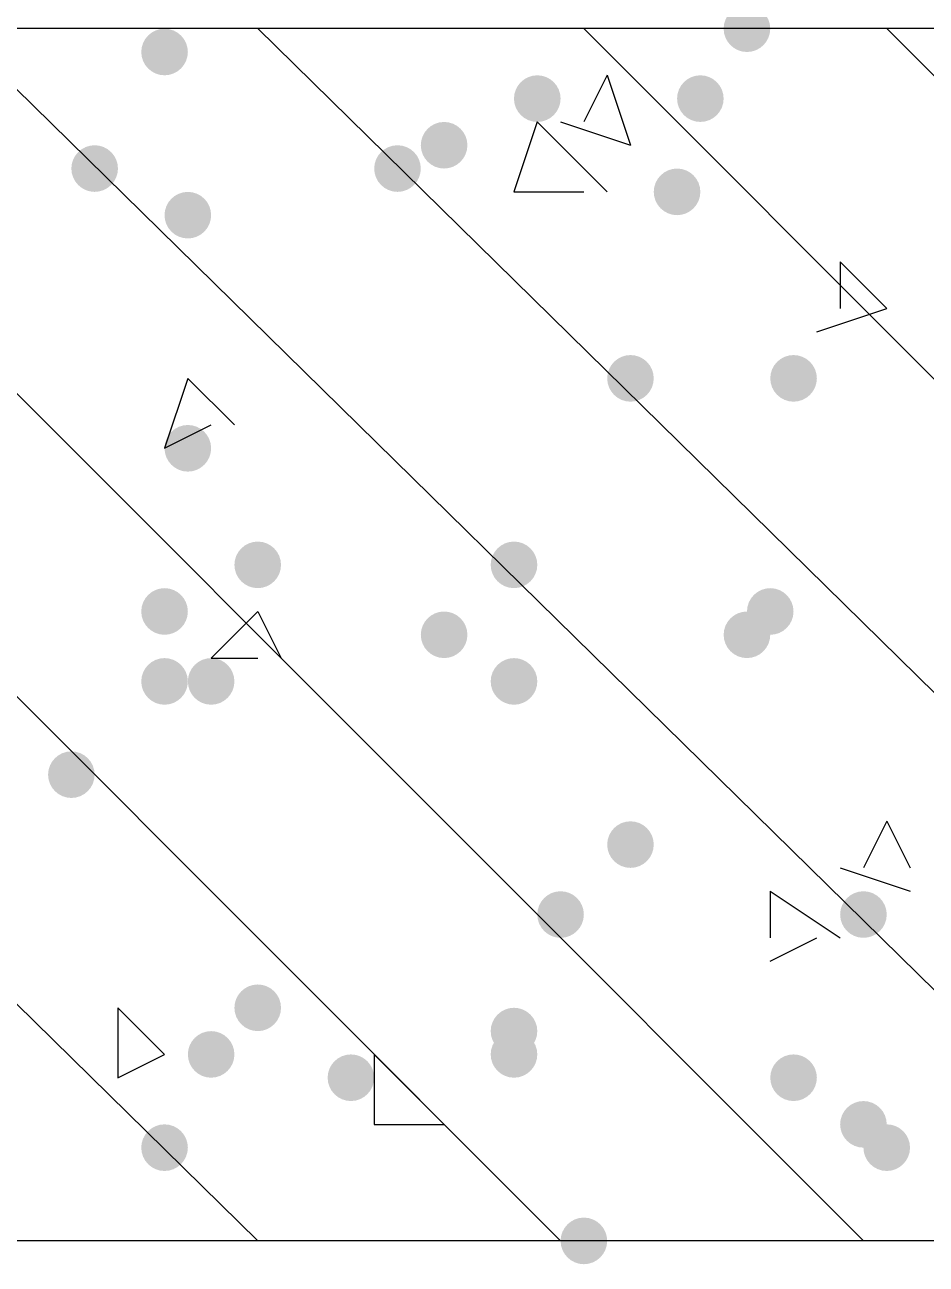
# Model space of a CAD drawing. Header units: inches. Extents: x 11 to 286, y 6 to 196.
# Drawn here: x 95.941 to 97.58, y 91.708 to 93.959 of the extents above; entities that cross this region are included whole.
import ezdxf

# ---------------------------------------------------------------- set-up
doc = ezdxf.new("R2010")
doc.units = ezdxf.units.IN
doc.header["$MEASUREMENT"] = 0
doc.layers.add('PDF_几何图形', color=7, linetype='Continuous')
doc.layers.add('PDF_实体填充', color=7, linetype='Continuous', true_color=0xffffff)

msp = doc.modelspace()

# ---------------------------------------------------------------- hatches: boundary and pattern name
at = {"layer": 'PDF_实体填充', "transparency": 33554559}
h = msp.add_hatch(color=7, dxfattribs=at)
edge = h.paths.add_edge_path(flags=0)
edge.add_spline(control_points=[(97.2961, 93.9518), (97.2961, 93.9285), (97.2771, 93.9094), (97.2538, 93.9094)], knot_values=[0, 0, 0, 0, 1, 1, 1, 1], degree=3, periodic=0)
edge.add_spline(control_points=[(97.2538, 93.9094), (97.2305, 93.9094), (97.2114, 93.9285), (97.2114, 93.9518)], knot_values=[0, 0, 0, 0, 1, 1, 1, 1], degree=3, periodic=0)
edge.add_line((97.2114, 93.9518), (97.2114, 93.9518))
edge.add_spline(control_points=[(97.2114, 93.9518), (97.2114, 93.9751), (97.2305, 93.9941), (97.2538, 93.9941)], knot_values=[0, 0, 0, 0, 1, 1, 1, 1], degree=3, periodic=0)
edge.add_spline(control_points=[(97.2538, 93.9941), (97.2771, 93.9941), (97.2961, 93.9751), (97.2961, 93.9518)], knot_values=[0, 0, 0, 0, 1, 1, 1, 1], degree=3, periodic=0)
edge.add_line((97.2961, 93.9518), (97.2961, 93.9518))
edge.add_line((97.2961, 93.9518), (97.2961, 93.9518))
h = msp.add_hatch(color=7, dxfattribs=at)
edge = h.paths.add_edge_path(flags=0)
edge.add_spline(control_points=[(96.2378, 93.9094), (96.2378, 93.8862), (96.2187, 93.8671), (96.1954, 93.8671)], knot_values=[0, 0, 0, 0, 1, 1, 1, 1], degree=3, periodic=0)
edge.add_spline(control_points=[(96.1954, 93.8671), (96.1722, 93.8671), (96.1531, 93.8862), (96.1531, 93.9094)], knot_values=[0, 0, 0, 0, 1, 1, 1, 1], degree=3, periodic=0)
edge.add_line((96.1531, 93.9094), (96.1531, 93.9094))
edge.add_spline(control_points=[(96.1531, 93.9094), (96.1531, 93.9327), (96.1722, 93.9518), (96.1954, 93.9518)], knot_values=[0, 0, 0, 0, 1, 1, 1, 1], degree=3, periodic=0)
edge.add_spline(control_points=[(96.1954, 93.9518), (96.2187, 93.9518), (96.2378, 93.9327), (96.2378, 93.9094)], knot_values=[0, 0, 0, 0, 1, 1, 1, 1], degree=3, periodic=0)
edge.add_line((96.2378, 93.9094), (96.2378, 93.9094))
edge.add_line((96.2378, 93.9094), (96.2378, 93.9094))
h = msp.add_hatch(color=7, dxfattribs=at)
edge = h.paths.add_edge_path(flags=0)
edge.add_spline(control_points=[(96.9151, 93.8248), (96.9151, 93.8015), (96.8961, 93.7824), (96.8728, 93.7824)], knot_values=[0, 0, 0, 0, 1, 1, 1, 1], degree=3, periodic=0)
edge.add_spline(control_points=[(96.8728, 93.7824), (96.8495, 93.7824), (96.8304, 93.8015), (96.8304, 93.8248)], knot_values=[0, 0, 0, 0, 1, 1, 1, 1], degree=3, periodic=0)
edge.add_line((96.8304, 93.8248), (96.8304, 93.8248))
edge.add_spline(control_points=[(96.8304, 93.8248), (96.8304, 93.8481), (96.8495, 93.8671), (96.8728, 93.8671)], knot_values=[0, 0, 0, 0, 1, 1, 1, 1], degree=3, periodic=0)
edge.add_spline(control_points=[(96.8728, 93.8671), (96.8961, 93.8671), (96.9151, 93.8481), (96.9151, 93.8248)], knot_values=[0, 0, 0, 0, 1, 1, 1, 1], degree=3, periodic=0)
edge.add_line((96.9151, 93.8248), (96.9151, 93.8248))
edge.add_line((96.9151, 93.8248), (96.9151, 93.8248))
h = msp.add_hatch(color=7, dxfattribs=at)
edge = h.paths.add_edge_path(flags=0)
edge.add_spline(control_points=[(97.2114, 93.8248), (97.2114, 93.8015), (97.1924, 93.7824), (97.1691, 93.7824)], knot_values=[0, 0, 0, 0, 1, 1, 1, 1], degree=3, periodic=0)
edge.add_spline(control_points=[(97.1691, 93.7824), (97.1458, 93.7824), (97.1268, 93.8015), (97.1268, 93.8248)], knot_values=[0, 0, 0, 0, 1, 1, 1, 1], degree=3, periodic=0)
edge.add_line((97.1268, 93.8248), (97.1268, 93.8248))
edge.add_spline(control_points=[(97.1268, 93.8248), (97.1268, 93.8481), (97.1458, 93.8671), (97.1691, 93.8671)], knot_values=[0, 0, 0, 0, 1, 1, 1, 1], degree=3, periodic=0)
edge.add_spline(control_points=[(97.1691, 93.8671), (97.1924, 93.8671), (97.2114, 93.8481), (97.2114, 93.8248)], knot_values=[0, 0, 0, 0, 1, 1, 1, 1], degree=3, periodic=0)
edge.add_line((97.2114, 93.8248), (97.2114, 93.8248))
edge.add_line((97.2114, 93.8248), (97.2114, 93.8248))
h = msp.add_hatch(color=7, dxfattribs=at)
edge = h.paths.add_edge_path(flags=0)
edge.add_spline(control_points=[(96.7458, 93.7401), (96.7458, 93.7168), (96.7267, 93.6978), (96.7034, 93.6978)], knot_values=[0, 0, 0, 0, 1, 1, 1, 1], degree=3, periodic=0)
edge.add_spline(control_points=[(96.7034, 93.6978), (96.6802, 93.6978), (96.6611, 93.7168), (96.6611, 93.7401)], knot_values=[0, 0, 0, 0, 1, 1, 1, 1], degree=3, periodic=0)
edge.add_line((96.6611, 93.7401), (96.6611, 93.7401))
edge.add_spline(control_points=[(96.6611, 93.7401), (96.6611, 93.7634), (96.6802, 93.7824), (96.7034, 93.7824)], knot_values=[0, 0, 0, 0, 1, 1, 1, 1], degree=3, periodic=0)
edge.add_spline(control_points=[(96.7034, 93.7824), (96.7267, 93.7824), (96.7458, 93.7634), (96.7458, 93.7401)], knot_values=[0, 0, 0, 0, 1, 1, 1, 1], degree=3, periodic=0)
edge.add_line((96.7458, 93.7401), (96.7458, 93.7401))
edge.add_line((96.7458, 93.7401), (96.7458, 93.7401))
h = msp.add_hatch(color=7, dxfattribs=at)
edge = h.paths.add_edge_path(flags=0)
edge.add_spline(control_points=[(96.1108, 93.6978), (96.1108, 93.6745), (96.0917, 93.6554), (96.0684, 93.6554)], knot_values=[0, 0, 0, 0, 1, 1, 1, 1], degree=3, periodic=0)
edge.add_spline(control_points=[(96.0684, 93.6554), (96.0452, 93.6554), (96.0261, 93.6745), (96.0261, 93.6978)], knot_values=[0, 0, 0, 0, 1, 1, 1, 1], degree=3, periodic=0)
edge.add_line((96.0261, 93.6978), (96.0261, 93.6978))
edge.add_spline(control_points=[(96.0261, 93.6978), (96.0261, 93.7211), (96.0452, 93.7401), (96.0684, 93.7401)], knot_values=[0, 0, 0, 0, 1, 1, 1, 1], degree=3, periodic=0)
edge.add_spline(control_points=[(96.0684, 93.7401), (96.0917, 93.7401), (96.1108, 93.7211), (96.1108, 93.6978)], knot_values=[0, 0, 0, 0, 1, 1, 1, 1], degree=3, periodic=0)
edge.add_line((96.1108, 93.6978), (96.1108, 93.6978))
edge.add_line((96.1108, 93.6978), (96.1108, 93.6978))
h = msp.add_hatch(color=7, dxfattribs=at)
edge = h.paths.add_edge_path(flags=0)
edge.add_spline(control_points=[(96.6611, 93.6978), (96.6611, 93.6745), (96.6421, 93.6554), (96.6188, 93.6554)], knot_values=[0, 0, 0, 0, 1, 1, 1, 1], degree=3, periodic=0)
edge.add_spline(control_points=[(96.6188, 93.6554), (96.5955, 93.6554), (96.5764, 93.6745), (96.5764, 93.6978)], knot_values=[0, 0, 0, 0, 1, 1, 1, 1], degree=3, periodic=0)
edge.add_line((96.5764, 93.6978), (96.5764, 93.6978))
edge.add_spline(control_points=[(96.5764, 93.6978), (96.5764, 93.7211), (96.5955, 93.7401), (96.6188, 93.7401)], knot_values=[0, 0, 0, 0, 1, 1, 1, 1], degree=3, periodic=0)
edge.add_spline(control_points=[(96.6188, 93.7401), (96.6421, 93.7401), (96.6611, 93.7211), (96.6611, 93.6978)], knot_values=[0, 0, 0, 0, 1, 1, 1, 1], degree=3, periodic=0)
edge.add_line((96.6611, 93.6978), (96.6611, 93.6978))
edge.add_line((96.6611, 93.6978), (96.6611, 93.6978))
h = msp.add_hatch(color=7, dxfattribs=at)
edge = h.paths.add_edge_path(flags=0)
edge.add_spline(control_points=[(97.1691, 93.6554), (97.1691, 93.6322), (97.1501, 93.6131), (97.1268, 93.6131)], knot_values=[0, 0, 0, 0, 1, 1, 1, 1], degree=3, periodic=0)
edge.add_spline(control_points=[(97.1268, 93.6131), (97.1035, 93.6131), (97.0844, 93.6322), (97.0844, 93.6554)], knot_values=[0, 0, 0, 0, 1, 1, 1, 1], degree=3, periodic=0)
edge.add_line((97.0844, 93.6554), (97.0844, 93.6554))
edge.add_spline(control_points=[(97.0844, 93.6554), (97.0844, 93.6787), (97.1035, 93.6978), (97.1268, 93.6978)], knot_values=[0, 0, 0, 0, 1, 1, 1, 1], degree=3, periodic=0)
edge.add_spline(control_points=[(97.1268, 93.6978), (97.1501, 93.6978), (97.1691, 93.6787), (97.1691, 93.6554)], knot_values=[0, 0, 0, 0, 1, 1, 1, 1], degree=3, periodic=0)
edge.add_line((97.1691, 93.6554), (97.1691, 93.6554))
edge.add_line((97.1691, 93.6554), (97.1691, 93.6554))
h = msp.add_hatch(color=7, dxfattribs=at)
edge = h.paths.add_edge_path(flags=0)
edge.add_spline(control_points=[(96.2801, 93.6131), (96.2801, 93.5898), (96.2611, 93.5708), (96.2378, 93.5708)], knot_values=[0, 0, 0, 0, 1, 1, 1, 1], degree=3, periodic=0)
edge.add_spline(control_points=[(96.2378, 93.5708), (96.2145, 93.5708), (96.1954, 93.5898), (96.1954, 93.6131)], knot_values=[0, 0, 0, 0, 1, 1, 1, 1], degree=3, periodic=0)
edge.add_line((96.1954, 93.6131), (96.1954, 93.6131))
edge.add_spline(control_points=[(96.1954, 93.6131), (96.1954, 93.6364), (96.2145, 93.6554), (96.2378, 93.6554)], knot_values=[0, 0, 0, 0, 1, 1, 1, 1], degree=3, periodic=0)
edge.add_spline(control_points=[(96.2378, 93.6554), (96.2611, 93.6554), (96.2801, 93.6364), (96.2801, 93.6131)], knot_values=[0, 0, 0, 0, 1, 1, 1, 1], degree=3, periodic=0)
edge.add_line((96.2801, 93.6131), (96.2801, 93.6131))
edge.add_line((96.2801, 93.6131), (96.2801, 93.6131))
h = msp.add_hatch(color=7, dxfattribs=at)
edge = h.paths.add_edge_path(flags=0)
edge.add_spline(control_points=[(97.0844, 93.3168), (97.0844, 93.2935), (97.0654, 93.2744), (97.0421, 93.2744)], knot_values=[0, 0, 0, 0, 1, 1, 1, 1], degree=3, periodic=0)
edge.add_spline(control_points=[(97.0421, 93.2744), (97.0188, 93.2744), (96.9998, 93.2935), (96.9998, 93.3168)], knot_values=[0, 0, 0, 0, 1, 1, 1, 1], degree=3, periodic=0)
edge.add_line((96.9998, 93.3168), (96.9998, 93.3168))
edge.add_spline(control_points=[(96.9998, 93.3168), (96.9998, 93.3401), (97.0188, 93.3591), (97.0421, 93.3591)], knot_values=[0, 0, 0, 0, 1, 1, 1, 1], degree=3, periodic=0)
edge.add_spline(control_points=[(97.0421, 93.3591), (97.0654, 93.3591), (97.0844, 93.3401), (97.0844, 93.3168)], knot_values=[0, 0, 0, 0, 1, 1, 1, 1], degree=3, periodic=0)
edge.add_line((97.0844, 93.3168), (97.0844, 93.3168))
edge.add_line((97.0844, 93.3168), (97.0844, 93.3168))
h = msp.add_hatch(color=7, dxfattribs=at)
edge = h.paths.add_edge_path(flags=0)
edge.add_spline(control_points=[(97.3808, 93.3168), (97.3808, 93.2935), (97.3617, 93.2744), (97.3384, 93.2744)], knot_values=[0, 0, 0, 0, 1, 1, 1, 1], degree=3, periodic=0)
edge.add_spline(control_points=[(97.3384, 93.2744), (97.3152, 93.2744), (97.2961, 93.2935), (97.2961, 93.3168)], knot_values=[0, 0, 0, 0, 1, 1, 1, 1], degree=3, periodic=0)
edge.add_line((97.2961, 93.3168), (97.2961, 93.3168))
edge.add_spline(control_points=[(97.2961, 93.3168), (97.2961, 93.3401), (97.3152, 93.3591), (97.3384, 93.3591)], knot_values=[0, 0, 0, 0, 1, 1, 1, 1], degree=3, periodic=0)
edge.add_spline(control_points=[(97.3384, 93.3591), (97.3617, 93.3591), (97.3808, 93.3401), (97.3808, 93.3168)], knot_values=[0, 0, 0, 0, 1, 1, 1, 1], degree=3, periodic=0)
edge.add_line((97.3808, 93.3168), (97.3808, 93.3168))
edge.add_line((97.3808, 93.3168), (97.3808, 93.3168))
h = msp.add_hatch(color=7, dxfattribs=at)
edge = h.paths.add_edge_path(flags=0)
edge.add_spline(control_points=[(96.2801, 93.1898), (96.2801, 93.1665), (96.2611, 93.1474), (96.2378, 93.1474)], knot_values=[0, 0, 0, 0, 1, 1, 1, 1], degree=3, periodic=0)
edge.add_spline(control_points=[(96.2378, 93.1474), (96.2145, 93.1474), (96.1954, 93.1665), (96.1954, 93.1898)], knot_values=[0, 0, 0, 0, 1, 1, 1, 1], degree=3, periodic=0)
edge.add_line((96.1954, 93.1898), (96.1954, 93.1898))
edge.add_spline(control_points=[(96.1954, 93.1898), (96.1954, 93.2131), (96.2145, 93.2321), (96.2378, 93.2321)], knot_values=[0, 0, 0, 0, 1, 1, 1, 1], degree=3, periodic=0)
edge.add_spline(control_points=[(96.2378, 93.2321), (96.2611, 93.2321), (96.2801, 93.2131), (96.2801, 93.1898)], knot_values=[0, 0, 0, 0, 1, 1, 1, 1], degree=3, periodic=0)
edge.add_line((96.2801, 93.1898), (96.2801, 93.1898))
edge.add_line((96.2801, 93.1898), (96.2801, 93.1898))
h = msp.add_hatch(color=7, dxfattribs=at)
edge = h.paths.add_edge_path(flags=0)
edge.add_spline(control_points=[(96.4071, 92.9781), (96.4071, 92.9548), (96.3881, 92.9358), (96.3648, 92.9358)], knot_values=[0, 0, 0, 0, 1, 1, 1, 1], degree=3, periodic=0)
edge.add_spline(control_points=[(96.3648, 92.9358), (96.3415, 92.9358), (96.3224, 92.9548), (96.3224, 92.9781)], knot_values=[0, 0, 0, 0, 1, 1, 1, 1], degree=3, periodic=0)
edge.add_line((96.3224, 92.9781), (96.3224, 92.9781))
edge.add_spline(control_points=[(96.3224, 92.9781), (96.3224, 93.0014), (96.3415, 93.0204), (96.3648, 93.0204)], knot_values=[0, 0, 0, 0, 1, 1, 1, 1], degree=3, periodic=0)
edge.add_spline(control_points=[(96.3648, 93.0204), (96.3881, 93.0204), (96.4071, 93.0014), (96.4071, 92.9781)], knot_values=[0, 0, 0, 0, 1, 1, 1, 1], degree=3, periodic=0)
edge.add_line((96.4071, 92.9781), (96.4071, 92.9781))
edge.add_line((96.4071, 92.9781), (96.4071, 92.9781))
h = msp.add_hatch(color=7, dxfattribs=at)
edge = h.paths.add_edge_path(flags=0)
edge.add_spline(control_points=[(96.8728, 92.9781), (96.8728, 92.9548), (96.8537, 92.9358), (96.8304, 92.9358)], knot_values=[0, 0, 0, 0, 1, 1, 1, 1], degree=3, periodic=0)
edge.add_spline(control_points=[(96.8304, 92.9358), (96.8072, 92.9358), (96.7881, 92.9548), (96.7881, 92.9781)], knot_values=[0, 0, 0, 0, 1, 1, 1, 1], degree=3, periodic=0)
edge.add_line((96.7881, 92.9781), (96.7881, 92.9781))
edge.add_spline(control_points=[(96.7881, 92.9781), (96.7881, 93.0014), (96.8072, 93.0204), (96.8304, 93.0204)], knot_values=[0, 0, 0, 0, 1, 1, 1, 1], degree=3, periodic=0)
edge.add_spline(control_points=[(96.8304, 93.0204), (96.8537, 93.0204), (96.8728, 93.0014), (96.8728, 92.9781)], knot_values=[0, 0, 0, 0, 1, 1, 1, 1], degree=3, periodic=0)
edge.add_line((96.8728, 92.9781), (96.8728, 92.9781))
edge.add_line((96.8728, 92.9781), (96.8728, 92.9781))
h = msp.add_hatch(color=7, dxfattribs=at)
edge = h.paths.add_edge_path(flags=0)
edge.add_spline(control_points=[(96.2378, 92.8934), (96.2378, 92.8702), (96.2187, 92.8511), (96.1954, 92.8511)], knot_values=[0, 0, 0, 0, 1, 1, 1, 1], degree=3, periodic=0)
edge.add_spline(control_points=[(96.1954, 92.8511), (96.1722, 92.8511), (96.1531, 92.8702), (96.1531, 92.8934)], knot_values=[0, 0, 0, 0, 1, 1, 1, 1], degree=3, periodic=0)
edge.add_line((96.1531, 92.8934), (96.1531, 92.8934))
edge.add_spline(control_points=[(96.1531, 92.8934), (96.1531, 92.9167), (96.1722, 92.9358), (96.1954, 92.9358)], knot_values=[0, 0, 0, 0, 1, 1, 1, 1], degree=3, periodic=0)
edge.add_spline(control_points=[(96.1954, 92.9358), (96.2187, 92.9358), (96.2378, 92.9167), (96.2378, 92.8934)], knot_values=[0, 0, 0, 0, 1, 1, 1, 1], degree=3, periodic=0)
edge.add_line((96.2378, 92.8934), (96.2378, 92.8934))
edge.add_line((96.2378, 92.8934), (96.2378, 92.8934))
h = msp.add_hatch(color=7, dxfattribs=at)
edge = h.paths.add_edge_path(flags=0)
edge.add_spline(control_points=[(97.3384, 92.8934), (97.3384, 92.8702), (97.3194, 92.8511), (97.2961, 92.8511)], knot_values=[0, 0, 0, 0, 1, 1, 1, 1], degree=3, periodic=0)
edge.add_spline(control_points=[(97.2961, 92.8511), (97.2728, 92.8511), (97.2538, 92.8702), (97.2538, 92.8934)], knot_values=[0, 0, 0, 0, 1, 1, 1, 1], degree=3, periodic=0)
edge.add_line((97.2538, 92.8934), (97.2538, 92.8934))
edge.add_spline(control_points=[(97.2538, 92.8934), (97.2538, 92.9167), (97.2728, 92.9358), (97.2961, 92.9358)], knot_values=[0, 0, 0, 0, 1, 1, 1, 1], degree=3, periodic=0)
edge.add_spline(control_points=[(97.2961, 92.9358), (97.3194, 92.9358), (97.3384, 92.9167), (97.3384, 92.8934)], knot_values=[0, 0, 0, 0, 1, 1, 1, 1], degree=3, periodic=0)
edge.add_line((97.3384, 92.8934), (97.3384, 92.8934))
edge.add_line((97.3384, 92.8934), (97.3384, 92.8934))
h = msp.add_hatch(color=7, dxfattribs=at)
edge = h.paths.add_edge_path(flags=0)
edge.add_spline(control_points=[(96.7458, 92.8511), (96.7458, 92.8278), (96.7267, 92.8088), (96.7034, 92.8088)], knot_values=[0, 0, 0, 0, 1, 1, 1, 1], degree=3, periodic=0)
edge.add_spline(control_points=[(96.7034, 92.8088), (96.6802, 92.8088), (96.6611, 92.8278), (96.6611, 92.8511)], knot_values=[0, 0, 0, 0, 1, 1, 1, 1], degree=3, periodic=0)
edge.add_line((96.6611, 92.8511), (96.6611, 92.8511))
edge.add_spline(control_points=[(96.6611, 92.8511), (96.6611, 92.8744), (96.6802, 92.8934), (96.7034, 92.8934)], knot_values=[0, 0, 0, 0, 1, 1, 1, 1], degree=3, periodic=0)
edge.add_spline(control_points=[(96.7034, 92.8934), (96.7267, 92.8934), (96.7458, 92.8744), (96.7458, 92.8511)], knot_values=[0, 0, 0, 0, 1, 1, 1, 1], degree=3, periodic=0)
edge.add_line((96.7458, 92.8511), (96.7458, 92.8511))
edge.add_line((96.7458, 92.8511), (96.7458, 92.8511))
h = msp.add_hatch(color=7, dxfattribs=at)
edge = h.paths.add_edge_path(flags=0)
edge.add_spline(control_points=[(97.2961, 92.8511), (97.2961, 92.8278), (97.2771, 92.8088), (97.2538, 92.8088)], knot_values=[0, 0, 0, 0, 1, 1, 1, 1], degree=3, periodic=0)
edge.add_spline(control_points=[(97.2538, 92.8088), (97.2305, 92.8088), (97.2114, 92.8278), (97.2114, 92.8511)], knot_values=[0, 0, 0, 0, 1, 1, 1, 1], degree=3, periodic=0)
edge.add_line((97.2114, 92.8511), (97.2114, 92.8511))
edge.add_spline(control_points=[(97.2114, 92.8511), (97.2114, 92.8744), (97.2305, 92.8934), (97.2538, 92.8934)], knot_values=[0, 0, 0, 0, 1, 1, 1, 1], degree=3, periodic=0)
edge.add_spline(control_points=[(97.2538, 92.8934), (97.2771, 92.8934), (97.2961, 92.8744), (97.2961, 92.8511)], knot_values=[0, 0, 0, 0, 1, 1, 1, 1], degree=3, periodic=0)
edge.add_line((97.2961, 92.8511), (97.2961, 92.8511))
edge.add_line((97.2961, 92.8511), (97.2961, 92.8511))
h = msp.add_hatch(color=7, dxfattribs=at)
edge = h.paths.add_edge_path(flags=0)
edge.add_spline(control_points=[(96.2378, 92.7664), (96.2378, 92.7432), (96.2187, 92.7241), (96.1954, 92.7241)], knot_values=[0, 0, 0, 0, 1, 1, 1, 1], degree=3, periodic=0)
edge.add_spline(control_points=[(96.1954, 92.7241), (96.1722, 92.7241), (96.1531, 92.7432), (96.1531, 92.7664)], knot_values=[0, 0, 0, 0, 1, 1, 1, 1], degree=3, periodic=0)
edge.add_line((96.1531, 92.7664), (96.1531, 92.7664))
edge.add_spline(control_points=[(96.1531, 92.7664), (96.1531, 92.7897), (96.1722, 92.8088), (96.1954, 92.8088)], knot_values=[0, 0, 0, 0, 1, 1, 1, 1], degree=3, periodic=0)
edge.add_spline(control_points=[(96.1954, 92.8088), (96.2187, 92.8088), (96.2378, 92.7897), (96.2378, 92.7664)], knot_values=[0, 0, 0, 0, 1, 1, 1, 1], degree=3, periodic=0)
edge.add_line((96.2378, 92.7664), (96.2378, 92.7664))
edge.add_line((96.2378, 92.7664), (96.2378, 92.7664))
h = msp.add_hatch(color=7, dxfattribs=at)
edge = h.paths.add_edge_path(flags=0)
edge.add_spline(control_points=[(96.3224, 92.7664), (96.3224, 92.7432), (96.3034, 92.7241), (96.2801, 92.7241)], knot_values=[0, 0, 0, 0, 1, 1, 1, 1], degree=3, periodic=0)
edge.add_spline(control_points=[(96.2801, 92.7241), (96.2568, 92.7241), (96.2378, 92.7432), (96.2378, 92.7664)], knot_values=[0, 0, 0, 0, 1, 1, 1, 1], degree=3, periodic=0)
edge.add_line((96.2378, 92.7664), (96.2378, 92.7664))
edge.add_spline(control_points=[(96.2378, 92.7664), (96.2378, 92.7897), (96.2568, 92.8088), (96.2801, 92.8088)], knot_values=[0, 0, 0, 0, 1, 1, 1, 1], degree=3, periodic=0)
edge.add_spline(control_points=[(96.2801, 92.8088), (96.3034, 92.8088), (96.3224, 92.7897), (96.3224, 92.7664)], knot_values=[0, 0, 0, 0, 1, 1, 1, 1], degree=3, periodic=0)
edge.add_line((96.3224, 92.7664), (96.3224, 92.7664))
edge.add_line((96.3224, 92.7664), (96.3224, 92.7664))
h = msp.add_hatch(color=7, dxfattribs=at)
edge = h.paths.add_edge_path(flags=0)
edge.add_spline(control_points=[(96.8728, 92.7664), (96.8728, 92.7432), (96.8537, 92.7241), (96.8304, 92.7241)], knot_values=[0, 0, 0, 0, 1, 1, 1, 1], degree=3, periodic=0)
edge.add_spline(control_points=[(96.8304, 92.7241), (96.8072, 92.7241), (96.7881, 92.7432), (96.7881, 92.7664)], knot_values=[0, 0, 0, 0, 1, 1, 1, 1], degree=3, periodic=0)
edge.add_line((96.7881, 92.7664), (96.7881, 92.7664))
edge.add_spline(control_points=[(96.7881, 92.7664), (96.7881, 92.7897), (96.8072, 92.8088), (96.8304, 92.8088)], knot_values=[0, 0, 0, 0, 1, 1, 1, 1], degree=3, periodic=0)
edge.add_spline(control_points=[(96.8304, 92.8088), (96.8537, 92.8088), (96.8728, 92.7897), (96.8728, 92.7664)], knot_values=[0, 0, 0, 0, 1, 1, 1, 1], degree=3, periodic=0)
edge.add_line((96.8728, 92.7664), (96.8728, 92.7664))
edge.add_line((96.8728, 92.7664), (96.8728, 92.7664))
h = msp.add_hatch(color=7, dxfattribs=at)
edge = h.paths.add_edge_path(flags=0)
edge.add_spline(control_points=[(96.0684, 92.5971), (96.0684, 92.5738), (96.0494, 92.5548), (96.0261, 92.5548)], knot_values=[0, 0, 0, 0, 1, 1, 1, 1], degree=3, periodic=0)
edge.add_spline(control_points=[(96.0261, 92.5548), (96.0028, 92.5548), (95.9838, 92.5738), (95.9838, 92.5971)], knot_values=[0, 0, 0, 0, 1, 1, 1, 1], degree=3, periodic=0)
edge.add_line((95.9838, 92.5971), (95.9838, 92.5971))
edge.add_spline(control_points=[(95.9838, 92.5971), (95.9838, 92.6204), (96.0028, 92.6394), (96.0261, 92.6394)], knot_values=[0, 0, 0, 0, 1, 1, 1, 1], degree=3, periodic=0)
edge.add_spline(control_points=[(96.0261, 92.6394), (96.0494, 92.6394), (96.0684, 92.6204), (96.0684, 92.5971)], knot_values=[0, 0, 0, 0, 1, 1, 1, 1], degree=3, periodic=0)
edge.add_line((96.0684, 92.5971), (96.0684, 92.5971))
edge.add_line((96.0684, 92.5971), (96.0684, 92.5971))
h = msp.add_hatch(color=7, dxfattribs=at)
edge = h.paths.add_edge_path(flags=0)
edge.add_spline(control_points=[(97.0844, 92.4701), (97.0844, 92.4468), (97.0654, 92.4278), (97.0421, 92.4278)], knot_values=[0, 0, 0, 0, 1, 1, 1, 1], degree=3, periodic=0)
edge.add_spline(control_points=[(97.0421, 92.4278), (97.0188, 92.4278), (96.9998, 92.4468), (96.9998, 92.4701)], knot_values=[0, 0, 0, 0, 1, 1, 1, 1], degree=3, periodic=0)
edge.add_line((96.9998, 92.4701), (96.9998, 92.4701))
edge.add_spline(control_points=[(96.9998, 92.4701), (96.9998, 92.4934), (97.0188, 92.5124), (97.0421, 92.5124)], knot_values=[0, 0, 0, 0, 1, 1, 1, 1], degree=3, periodic=0)
edge.add_spline(control_points=[(97.0421, 92.5124), (97.0654, 92.5124), (97.0844, 92.4934), (97.0844, 92.4701)], knot_values=[0, 0, 0, 0, 1, 1, 1, 1], degree=3, periodic=0)
edge.add_line((97.0844, 92.4701), (97.0844, 92.4701))
edge.add_line((97.0844, 92.4701), (97.0844, 92.4701))
h = msp.add_hatch(color=7, dxfattribs=at)
edge = h.paths.add_edge_path(flags=0)
edge.add_spline(control_points=[(96.9574, 92.3431), (96.9574, 92.3198), (96.9384, 92.3008), (96.9151, 92.3008)], knot_values=[0, 0, 0, 0, 1, 1, 1, 1], degree=3, periodic=0)
edge.add_spline(control_points=[(96.9151, 92.3008), (96.8918, 92.3008), (96.8728, 92.3198), (96.8728, 92.3431)], knot_values=[0, 0, 0, 0, 1, 1, 1, 1], degree=3, periodic=0)
edge.add_line((96.8728, 92.3431), (96.8728, 92.3431))
edge.add_spline(control_points=[(96.8728, 92.3431), (96.8728, 92.3664), (96.8918, 92.3854), (96.9151, 92.3854)], knot_values=[0, 0, 0, 0, 1, 1, 1, 1], degree=3, periodic=0)
edge.add_spline(control_points=[(96.9151, 92.3854), (96.9384, 92.3854), (96.9574, 92.3664), (96.9574, 92.3431)], knot_values=[0, 0, 0, 0, 1, 1, 1, 1], degree=3, periodic=0)
edge.add_line((96.9574, 92.3431), (96.9574, 92.3431))
edge.add_line((96.9574, 92.3431), (96.9574, 92.3431))
h = msp.add_hatch(color=7, dxfattribs=at)
edge = h.paths.add_edge_path(flags=0)
edge.add_spline(control_points=[(97.5078, 92.3431), (97.5078, 92.3198), (97.4887, 92.3008), (97.4654, 92.3008)], knot_values=[0, 0, 0, 0, 1, 1, 1, 1], degree=3, periodic=0)
edge.add_spline(control_points=[(97.4654, 92.3008), (97.4422, 92.3008), (97.4231, 92.3198), (97.4231, 92.3431)], knot_values=[0, 0, 0, 0, 1, 1, 1, 1], degree=3, periodic=0)
edge.add_line((97.4231, 92.3431), (97.4231, 92.3431))
edge.add_spline(control_points=[(97.4231, 92.3431), (97.4231, 92.3664), (97.4422, 92.3854), (97.4654, 92.3854)], knot_values=[0, 0, 0, 0, 1, 1, 1, 1], degree=3, periodic=0)
edge.add_spline(control_points=[(97.4654, 92.3854), (97.4887, 92.3854), (97.5078, 92.3664), (97.5078, 92.3431)], knot_values=[0, 0, 0, 0, 1, 1, 1, 1], degree=3, periodic=0)
edge.add_line((97.5078, 92.3431), (97.5078, 92.3431))
edge.add_line((97.5078, 92.3431), (97.5078, 92.3431))
h = msp.add_hatch(color=7, dxfattribs=at)
edge = h.paths.add_edge_path(flags=0)
edge.add_spline(control_points=[(96.4071, 92.1738), (96.4071, 92.1505), (96.3881, 92.1314), (96.3648, 92.1314)], knot_values=[0, 0, 0, 0, 1, 1, 1, 1], degree=3, periodic=0)
edge.add_spline(control_points=[(96.3648, 92.1314), (96.3415, 92.1314), (96.3224, 92.1505), (96.3224, 92.1738)], knot_values=[0, 0, 0, 0, 1, 1, 1, 1], degree=3, periodic=0)
edge.add_line((96.3224, 92.1738), (96.3224, 92.1738))
edge.add_spline(control_points=[(96.3224, 92.1738), (96.3224, 92.1971), (96.3415, 92.2161), (96.3648, 92.2161)], knot_values=[0, 0, 0, 0, 1, 1, 1, 1], degree=3, periodic=0)
edge.add_spline(control_points=[(96.3648, 92.2161), (96.3881, 92.2161), (96.4071, 92.1971), (96.4071, 92.1738)], knot_values=[0, 0, 0, 0, 1, 1, 1, 1], degree=3, periodic=0)
edge.add_line((96.4071, 92.1738), (96.4071, 92.1738))
edge.add_line((96.4071, 92.1738), (96.4071, 92.1738))
h = msp.add_hatch(color=7, dxfattribs=at)
edge = h.paths.add_edge_path(flags=0)
edge.add_spline(control_points=[(96.8728, 92.1314), (96.8728, 92.1082), (96.8537, 92.0891), (96.8304, 92.0891)], knot_values=[0, 0, 0, 0, 1, 1, 1, 1], degree=3, periodic=0)
edge.add_spline(control_points=[(96.8304, 92.0891), (96.8072, 92.0891), (96.7881, 92.1082), (96.7881, 92.1314)], knot_values=[0, 0, 0, 0, 1, 1, 1, 1], degree=3, periodic=0)
edge.add_line((96.7881, 92.1314), (96.7881, 92.1314))
edge.add_spline(control_points=[(96.7881, 92.1314), (96.7881, 92.1547), (96.8072, 92.1738), (96.8304, 92.1738)], knot_values=[0, 0, 0, 0, 1, 1, 1, 1], degree=3, periodic=0)
edge.add_spline(control_points=[(96.8304, 92.1738), (96.8537, 92.1738), (96.8728, 92.1547), (96.8728, 92.1314)], knot_values=[0, 0, 0, 0, 1, 1, 1, 1], degree=3, periodic=0)
edge.add_line((96.8728, 92.1314), (96.8728, 92.1314))
edge.add_line((96.8728, 92.1314), (96.8728, 92.1314))
h = msp.add_hatch(color=7, dxfattribs=at)
edge = h.paths.add_edge_path(flags=0)
edge.add_spline(control_points=[(96.3224, 92.0891), (96.3224, 92.0658), (96.3034, 92.0468), (96.2801, 92.0468)], knot_values=[0, 0, 0, 0, 1, 1, 1, 1], degree=3, periodic=0)
edge.add_spline(control_points=[(96.2801, 92.0468), (96.2568, 92.0468), (96.2378, 92.0658), (96.2378, 92.0891)], knot_values=[0, 0, 0, 0, 1, 1, 1, 1], degree=3, periodic=0)
edge.add_line((96.2378, 92.0891), (96.2378, 92.0891))
edge.add_spline(control_points=[(96.2378, 92.0891), (96.2378, 92.1124), (96.2568, 92.1314), (96.2801, 92.1314)], knot_values=[0, 0, 0, 0, 1, 1, 1, 1], degree=3, periodic=0)
edge.add_spline(control_points=[(96.2801, 92.1314), (96.3034, 92.1314), (96.3224, 92.1124), (96.3224, 92.0891)], knot_values=[0, 0, 0, 0, 1, 1, 1, 1], degree=3, periodic=0)
edge.add_line((96.3224, 92.0891), (96.3224, 92.0891))
edge.add_line((96.3224, 92.0891), (96.3224, 92.0891))
h = msp.add_hatch(color=7, dxfattribs=at)
edge = h.paths.add_edge_path(flags=0)
edge.add_spline(control_points=[(96.8728, 92.0891), (96.8728, 92.0658), (96.8537, 92.0468), (96.8304, 92.0468)], knot_values=[0, 0, 0, 0, 1, 1, 1, 1], degree=3, periodic=0)
edge.add_spline(control_points=[(96.8304, 92.0468), (96.8072, 92.0468), (96.7881, 92.0658), (96.7881, 92.0891)], knot_values=[0, 0, 0, 0, 1, 1, 1, 1], degree=3, periodic=0)
edge.add_line((96.7881, 92.0891), (96.7881, 92.0891))
edge.add_spline(control_points=[(96.7881, 92.0891), (96.7881, 92.1124), (96.8072, 92.1314), (96.8304, 92.1314)], knot_values=[0, 0, 0, 0, 1, 1, 1, 1], degree=3, periodic=0)
edge.add_spline(control_points=[(96.8304, 92.1314), (96.8537, 92.1314), (96.8728, 92.1124), (96.8728, 92.0891)], knot_values=[0, 0, 0, 0, 1, 1, 1, 1], degree=3, periodic=0)
edge.add_line((96.8728, 92.0891), (96.8728, 92.0891))
edge.add_line((96.8728, 92.0891), (96.8728, 92.0891))
h = msp.add_hatch(color=7, dxfattribs=at)
edge = h.paths.add_edge_path(flags=0)
edge.add_spline(control_points=[(96.5764, 92.0468), (96.5764, 92.0235), (96.5574, 92.0044), (96.5341, 92.0044)], knot_values=[0, 0, 0, 0, 1, 1, 1, 1], degree=3, periodic=0)
edge.add_spline(control_points=[(96.5341, 92.0044), (96.5108, 92.0044), (96.4918, 92.0235), (96.4918, 92.0468)], knot_values=[0, 0, 0, 0, 1, 1, 1, 1], degree=3, periodic=0)
edge.add_line((96.4918, 92.0468), (96.4918, 92.0468))
edge.add_spline(control_points=[(96.4918, 92.0468), (96.4918, 92.0701), (96.5108, 92.0891), (96.5341, 92.0891)], knot_values=[0, 0, 0, 0, 1, 1, 1, 1], degree=3, periodic=0)
edge.add_spline(control_points=[(96.5341, 92.0891), (96.5574, 92.0891), (96.5764, 92.0701), (96.5764, 92.0468)], knot_values=[0, 0, 0, 0, 1, 1, 1, 1], degree=3, periodic=0)
edge.add_line((96.5764, 92.0468), (96.5764, 92.0468))
edge.add_line((96.5764, 92.0468), (96.5764, 92.0468))
h = msp.add_hatch(color=7, dxfattribs=at)
edge = h.paths.add_edge_path(flags=0)
edge.add_spline(control_points=[(97.3808, 92.0468), (97.3808, 92.0235), (97.3617, 92.0044), (97.3384, 92.0044)], knot_values=[0, 0, 0, 0, 1, 1, 1, 1], degree=3, periodic=0)
edge.add_spline(control_points=[(97.3384, 92.0044), (97.3152, 92.0044), (97.2961, 92.0235), (97.2961, 92.0468)], knot_values=[0, 0, 0, 0, 1, 1, 1, 1], degree=3, periodic=0)
edge.add_line((97.2961, 92.0468), (97.2961, 92.0468))
edge.add_spline(control_points=[(97.2961, 92.0468), (97.2961, 92.0701), (97.3152, 92.0891), (97.3384, 92.0891)], knot_values=[0, 0, 0, 0, 1, 1, 1, 1], degree=3, periodic=0)
edge.add_spline(control_points=[(97.3384, 92.0891), (97.3617, 92.0891), (97.3808, 92.0701), (97.3808, 92.0468)], knot_values=[0, 0, 0, 0, 1, 1, 1, 1], degree=3, periodic=0)
edge.add_line((97.3808, 92.0468), (97.3808, 92.0468))
edge.add_line((97.3808, 92.0468), (97.3808, 92.0468))
h = msp.add_hatch(color=7, dxfattribs=at)
edge = h.paths.add_edge_path(flags=0)
edge.add_spline(control_points=[(97.5078, 91.9621), (97.5078, 91.9388), (97.4887, 91.9198), (97.4654, 91.9198)], knot_values=[0, 0, 0, 0, 1, 1, 1, 1], degree=3, periodic=0)
edge.add_spline(control_points=[(97.4654, 91.9198), (97.4422, 91.9198), (97.4231, 91.9388), (97.4231, 91.9621)], knot_values=[0, 0, 0, 0, 1, 1, 1, 1], degree=3, periodic=0)
edge.add_line((97.4231, 91.9621), (97.4231, 91.9621))
edge.add_spline(control_points=[(97.4231, 91.9621), (97.4231, 91.9854), (97.4422, 92.0044), (97.4654, 92.0044)], knot_values=[0, 0, 0, 0, 1, 1, 1, 1], degree=3, periodic=0)
edge.add_spline(control_points=[(97.4654, 92.0044), (97.4887, 92.0044), (97.5078, 91.9854), (97.5078, 91.9621)], knot_values=[0, 0, 0, 0, 1, 1, 1, 1], degree=3, periodic=0)
edge.add_line((97.5078, 91.9621), (97.5078, 91.9621))
edge.add_line((97.5078, 91.9621), (97.5078, 91.9621))
h = msp.add_hatch(color=7, dxfattribs=at)
edge = h.paths.add_edge_path(flags=0)
edge.add_spline(control_points=[(96.2378, 91.9198), (96.2378, 91.8965), (96.2187, 91.8774), (96.1954, 91.8774)], knot_values=[0, 0, 0, 0, 1, 1, 1, 1], degree=3, periodic=0)
edge.add_spline(control_points=[(96.1954, 91.8774), (96.1722, 91.8774), (96.1531, 91.8965), (96.1531, 91.9198)], knot_values=[0, 0, 0, 0, 1, 1, 1, 1], degree=3, periodic=0)
edge.add_line((96.1531, 91.9198), (96.1531, 91.9198))
edge.add_spline(control_points=[(96.1531, 91.9198), (96.1531, 91.9431), (96.1722, 91.9621), (96.1954, 91.9621)], knot_values=[0, 0, 0, 0, 1, 1, 1, 1], degree=3, periodic=0)
edge.add_spline(control_points=[(96.1954, 91.9621), (96.2187, 91.9621), (96.2378, 91.9431), (96.2378, 91.9198)], knot_values=[0, 0, 0, 0, 1, 1, 1, 1], degree=3, periodic=0)
edge.add_line((96.2378, 91.9198), (96.2378, 91.9198))
edge.add_line((96.2378, 91.9198), (96.2378, 91.9198))
h = msp.add_hatch(color=7, dxfattribs=at)
edge = h.paths.add_edge_path(flags=0)
edge.add_spline(control_points=[(97.5501, 91.9198), (97.5501, 91.8965), (97.5311, 91.8774), (97.5078, 91.8774)], knot_values=[0, 0, 0, 0, 1, 1, 1, 1], degree=3, periodic=0)
edge.add_spline(control_points=[(97.5078, 91.8774), (97.4845, 91.8774), (97.4654, 91.8965), (97.4654, 91.9198)], knot_values=[0, 0, 0, 0, 1, 1, 1, 1], degree=3, periodic=0)
edge.add_line((97.4654, 91.9198), (97.4654, 91.9198))
edge.add_spline(control_points=[(97.4654, 91.9198), (97.4654, 91.9431), (97.4845, 91.9621), (97.5078, 91.9621)], knot_values=[0, 0, 0, 0, 1, 1, 1, 1], degree=3, periodic=0)
edge.add_spline(control_points=[(97.5078, 91.9621), (97.5311, 91.9621), (97.5501, 91.9431), (97.5501, 91.9198)], knot_values=[0, 0, 0, 0, 1, 1, 1, 1], degree=3, periodic=0)
edge.add_line((97.5501, 91.9198), (97.5501, 91.9198))
edge.add_line((97.5501, 91.9198), (97.5501, 91.9198))
h = msp.add_hatch(color=7, dxfattribs=at)
edge = h.paths.add_edge_path(flags=0)
edge.add_spline(control_points=[(96.9998, 91.7504), (96.9998, 91.7272), (96.9807, 91.7081), (96.9574, 91.7081)], knot_values=[0, 0, 0, 0, 1, 1, 1, 1], degree=3, periodic=0)
edge.add_spline(control_points=[(96.9574, 91.7081), (96.9342, 91.7081), (96.9151, 91.7272), (96.9151, 91.7504)], knot_values=[0, 0, 0, 0, 1, 1, 1, 1], degree=3, periodic=0)
edge.add_line((96.9151, 91.7504), (96.9151, 91.7504))
edge.add_spline(control_points=[(96.9151, 91.7504), (96.9151, 91.7737), (96.9342, 91.7928), (96.9574, 91.7928)], knot_values=[0, 0, 0, 0, 1, 1, 1, 1], degree=3, periodic=0)
edge.add_spline(control_points=[(96.9574, 91.7928), (96.9807, 91.7928), (96.9998, 91.7737), (96.9998, 91.7504)], knot_values=[0, 0, 0, 0, 1, 1, 1, 1], degree=3, periodic=0)
edge.add_line((96.9998, 91.7504), (96.9998, 91.7504))
edge.add_line((96.9998, 91.7504), (96.9998, 91.7504))

# ---------------------------------------------------------------- linework, layer by layer
at = {"layer": 'PDF_几何图形'}
for p, q in [((121.7224, 93.9518), (82.5218, 93.9518)), ((94.1211, 93.9518), (96.3648, 91.7504)), ((94.7138, 93.9518), (96.9151, 91.7504)), ((95.2641, 93.9518), (97.4654, 91.7504)), ((95.8144, 93.9518), (98.0581, 91.7504)), ((96.3648, 93.9518), (98.6084, 91.7504)), ((96.9574, 93.9518), (99.1588, 91.7504)), ((97.5078, 93.9518), (99.7091, 91.7504)), ((96.9998, 93.8671), (96.9574, 93.7824)), ((96.9998, 93.8671), (97.0421, 93.7401)), ((96.8728, 93.7824), (96.8304, 93.6554)), ((96.8728, 93.7824), (96.9998, 93.6554)), ((96.9151, 93.7824), (97.0421, 93.7401)), ((96.8304, 93.6554), (96.9574, 93.6554)), ((97.4231, 93.5284), (97.5078, 93.4438)), ((97.4231, 93.5284), (97.4231, 93.4438)), ((97.3808, 93.4014), (97.5078, 93.4438)), ((96.2378, 93.3168), (96.1954, 93.1898)), ((96.2378, 93.3168), (96.3224, 93.2321)), ((96.1954, 93.1898), (96.2801, 93.2321)), ((96.3648, 92.8934), (96.2801, 92.8088)), ((96.3648, 92.8934), (96.4071, 92.8088)), ((96.2801, 92.8088), (96.3648, 92.8088)), ((97.5078, 92.5124), (97.4654, 92.4278)), ((97.5078, 92.5124), (97.5501, 92.4278)), ((97.4231, 92.4278), (97.5501, 92.3854)), ((97.2961, 92.3854), (97.4231, 92.3008)), ((97.2961, 92.3854), (97.2961, 92.3008)), ((97.2961, 92.2584), (97.3808, 92.3008)), ((96.1108, 92.1738), (96.1954, 92.0891)), ((96.1108, 92.1738), (96.1108, 92.0468)), ((96.1108, 92.0468), (96.1954, 92.0891)), ((96.5764, 92.0891), (96.7034, 91.9621)), ((96.5764, 92.0891), (96.5764, 91.9621)), ((96.5764, 91.9621), (96.7034, 91.9621)), ((121.7224, 91.7504), (84.6384, 91.7504))]:
    msp.add_line(p, q, dxfattribs=at)

doc.saveas('drawing.dxf')
